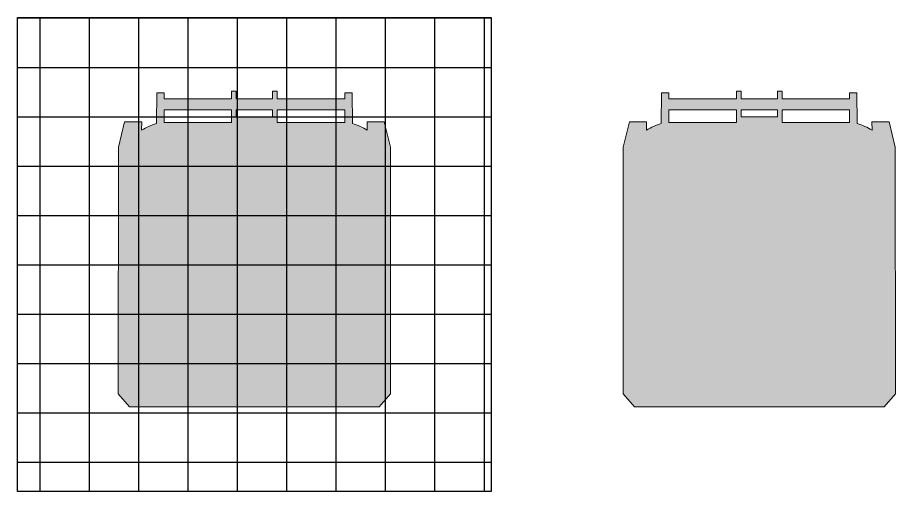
# Model space of a CAD drawing. Header units: millimetres. Extents: x -10849 to 51582, y -14593 to 28921.
# Drawn here: x -5832 to -3793, y 27821 to 28921 of the extents above; entities that cross this region are included whole.
import ezdxf

# ---------------------------------------------------------------- set-up
doc = ezdxf.new("R2010")
doc.units = ezdxf.units.MM
doc.layers.add('001_Dark_1 10', color=7, linetype='Continuous', lineweight=0)

msp = doc.modelspace()

# ---------------------------------------------------------------- hatches: boundary and pattern name
at = {"true_color": 0x939598}
h = msp.add_hatch(dxfattribs=at)
h.set_pattern_fill('ANSI37', color=252, scale=916.692695, angle=45)
h.set_pattern_definition([(90, (-15060.73, 30524.21), (-114.5866, 0), []), (180, (-15060.73, 30524.21), (-7e-15, -114.5866), [])])
h.paths.add_polyline_path([(-5831.7, 28921.1), (-5831.7, 27821), (-4731.7, 27821), (-4731.7, 28921.1)])
at = {"true_color": 0x139b48}
h = msp.add_hatch(color=114, dxfattribs=at)
h.dxf.hatch_style = 1
h.paths.add_polyline_path([(-4965.8, 28620.3), (-4980.3, 28678.8), (-5020, 28678.8), (-5019.8, 28659.4, 0.065352), (-5054.3, 28675.1), (-5054.8, 28746.4), (-5063.4, 28746.4), (-5071.9, 28746.4), (-5071.9, 28732.1), (-5228.8, 28732.1), (-5228.8, 28750.2), (-5239.5, 28750.2), (-5239.5, 28732.1), (-5281.7, 28732.1), (-5323.9, 28732.1), (-5323.9, 28750.2), (-5334.6, 28750.2), (-5334.6, 28732.1), (-5491.5, 28732.1), (-5491.5, 28746.4), (-5500.1, 28746.4), (-5508.6, 28746.4), (-5509.1, 28675.1, 0.065352), (-5543.6, 28659.4), (-5543.4, 28678.8), (-5583.1, 28678.8), (-5597.6, 28620.3), (-5597.9, 28047.8), (-5571.5, 28017.5), (-5281.7, 28017.5), (-4992, 28017.5), (-4965.5, 28047.8)])
h.paths.add_polyline_path([(-5228.8, 28677.5), (-5228.8, 28706.5), (-5071.9, 28706.5), (-5071.9, 28677.5)], flags=16)
h.paths.add_polyline_path([(-5239.5, 28690.7), (-5281.7, 28690.7), (-5323.9, 28690.7), (-5323.9, 28706.5), (-5281.7, 28706.5), (-5239.5, 28706.5)], flags=16)
h.paths.add_polyline_path([(-5334.6, 28677.5), (-5491.5, 28677.5), (-5491.5, 28706.5), (-5334.6, 28706.5)], flags=16)
h = msp.add_hatch(color=114, dxfattribs=at)
h.dxf.hatch_style = 1
h.paths.add_polyline_path([(-3793.7, 28620.3), (-3808.2, 28678.8), (-3847.8, 28678.8), (-3847.7, 28659.4, 0.065352), (-3882.1, 28675.1), (-3882.6, 28746.4), (-3891.2, 28746.4), (-3899.8, 28746.4), (-3899.8, 28732.1), (-4056.7, 28732.1), (-4056.7, 28750.2), (-4067.4, 28750.2), (-4067.4, 28732.1), (-4109.6, 28732.1), (-4151.7, 28732.1), (-4151.7, 28750.2), (-4162.4, 28750.2), (-4162.4, 28732.1), (-4319.3, 28732.1), (-4319.3, 28746.4), (-4327.9, 28746.4), (-4336.5, 28746.4), (-4337, 28675.1, 0.065352), (-4371.4, 28659.4), (-4371.3, 28678.8), (-4411, 28678.8), (-4425.4, 28620.3), (-4425.8, 28047.8), (-4399.3, 28017.5), (-4109.6, 28017.5), (-3819.8, 28017.5), (-3793.3, 28047.8)])
h.paths.add_polyline_path([(-4056.7, 28677.5), (-4056.7, 28706.5), (-3899.8, 28706.5), (-3899.8, 28677.5)], flags=16)
h.paths.add_polyline_path([(-4067.4, 28690.7), (-4109.6, 28690.7), (-4151.7, 28690.7), (-4151.7, 28706.5), (-4109.6, 28706.5), (-4067.4, 28706.5)], flags=16)
h.paths.add_polyline_path([(-4162.4, 28677.5), (-4319.3, 28677.5), (-4319.3, 28706.5), (-4162.4, 28706.5)], flags=16)

# ---------------------------------------------------------------- linework, layer by layer
at = {"color": 252, "true_color": 0x939598}
msp.add_lwpolyline([(-5831.7, 28921.1), (-4731.7, 28921.1), (-4731.7, 27821), (-5831.7, 27821), (-5831.7, 28921.1), (-5831.7, 28921.1)], dxfattribs=at)
at = {"layer": '001_Dark_1 10'}
for points in [[(-5228.8, 28750.2), (-5228.8, 28732.1), (-5071.9, 28732.1), (-5071.9, 28746.4), (-5063.4, 28746.4), (-5054.8, 28746.4), (-5054.3, 28675.1, -0.065352), (-5019.8, 28659.4), (-5020, 28678.8), (-4980.3, 28678.8), (-4965.8, 28620.3), (-4965.5, 28047.8), (-4992, 28017.5), (-5281.7, 28017.5), (-5571.5, 28017.5), (-5597.9, 28047.8), (-5597.6, 28620.3), (-5583.1, 28678.8), (-5543.4, 28678.8), (-5543.6, 28659.4, -0.065352), (-5509.1, 28675.1), (-5508.6, 28746.4), (-5500.1, 28746.4), (-5491.5, 28746.4), (-5491.5, 28732.1), (-5334.6, 28732.1), (-5334.6, 28750.2), (-5323.9, 28750.2), (-5323.9, 28732.1), (-5281.7, 28732.1), (-5239.5, 28732.1), (-5239.5, 28750.2)], [(-4056.7, 28750.2), (-4056.7, 28732.1), (-3899.8, 28732.1), (-3899.8, 28746.4), (-3891.2, 28746.4), (-3882.6, 28746.4), (-3882.1, 28675.1, -0.065352), (-3847.7, 28659.4), (-3847.8, 28678.8), (-3808.2, 28678.8), (-3793.7, 28620.3), (-3793.3, 28047.8), (-3819.8, 28017.5), (-4109.6, 28017.5), (-4399.3, 28017.5), (-4425.8, 28047.8), (-4425.4, 28620.3), (-4411, 28678.8), (-4371.3, 28678.8), (-4371.4, 28659.4, -0.065352), (-4337, 28675.1), (-4336.5, 28746.4), (-4327.9, 28746.4), (-4319.3, 28746.4), (-4319.3, 28732.1), (-4162.4, 28732.1), (-4162.4, 28750.2), (-4151.7, 28750.2), (-4151.7, 28732.1), (-4109.6, 28732.1), (-4067.4, 28732.1), (-4067.4, 28750.2)]]:
    msp.add_lwpolyline(points, format="xyb", close=True, dxfattribs=at)
for points in [[(-5334.6, 28677.5), (-5491.5, 28677.5), (-5491.5, 28706.5), (-5334.6, 28706.5), (-5334.6, 28677.5)], [(-5228.8, 28677.5), (-5071.9, 28677.5), (-5071.9, 28706.5), (-5228.8, 28706.5), (-5228.8, 28677.5)], [(-4162.4, 28677.5), (-4319.3, 28677.5), (-4319.3, 28706.5), (-4162.4, 28706.5), (-4162.4, 28677.5)], [(-4056.7, 28677.5), (-3899.8, 28677.5), (-3899.8, 28706.5), (-4056.7, 28706.5), (-4056.7, 28677.5)]]:
    msp.add_lwpolyline(points, dxfattribs=at)
for points in [[(-5323.9, 28690.7), (-5323.9, 28706.5), (-5281.7, 28706.5), (-5239.5, 28706.5), (-5239.5, 28690.7), (-5281.7, 28690.7)], [(-4151.7, 28690.7), (-4151.7, 28706.5), (-4109.6, 28706.5), (-4067.4, 28706.5), (-4067.4, 28690.7), (-4109.6, 28690.7)]]:
    msp.add_lwpolyline(points, close=True, dxfattribs=at)

doc.saveas('drawing.dxf')
